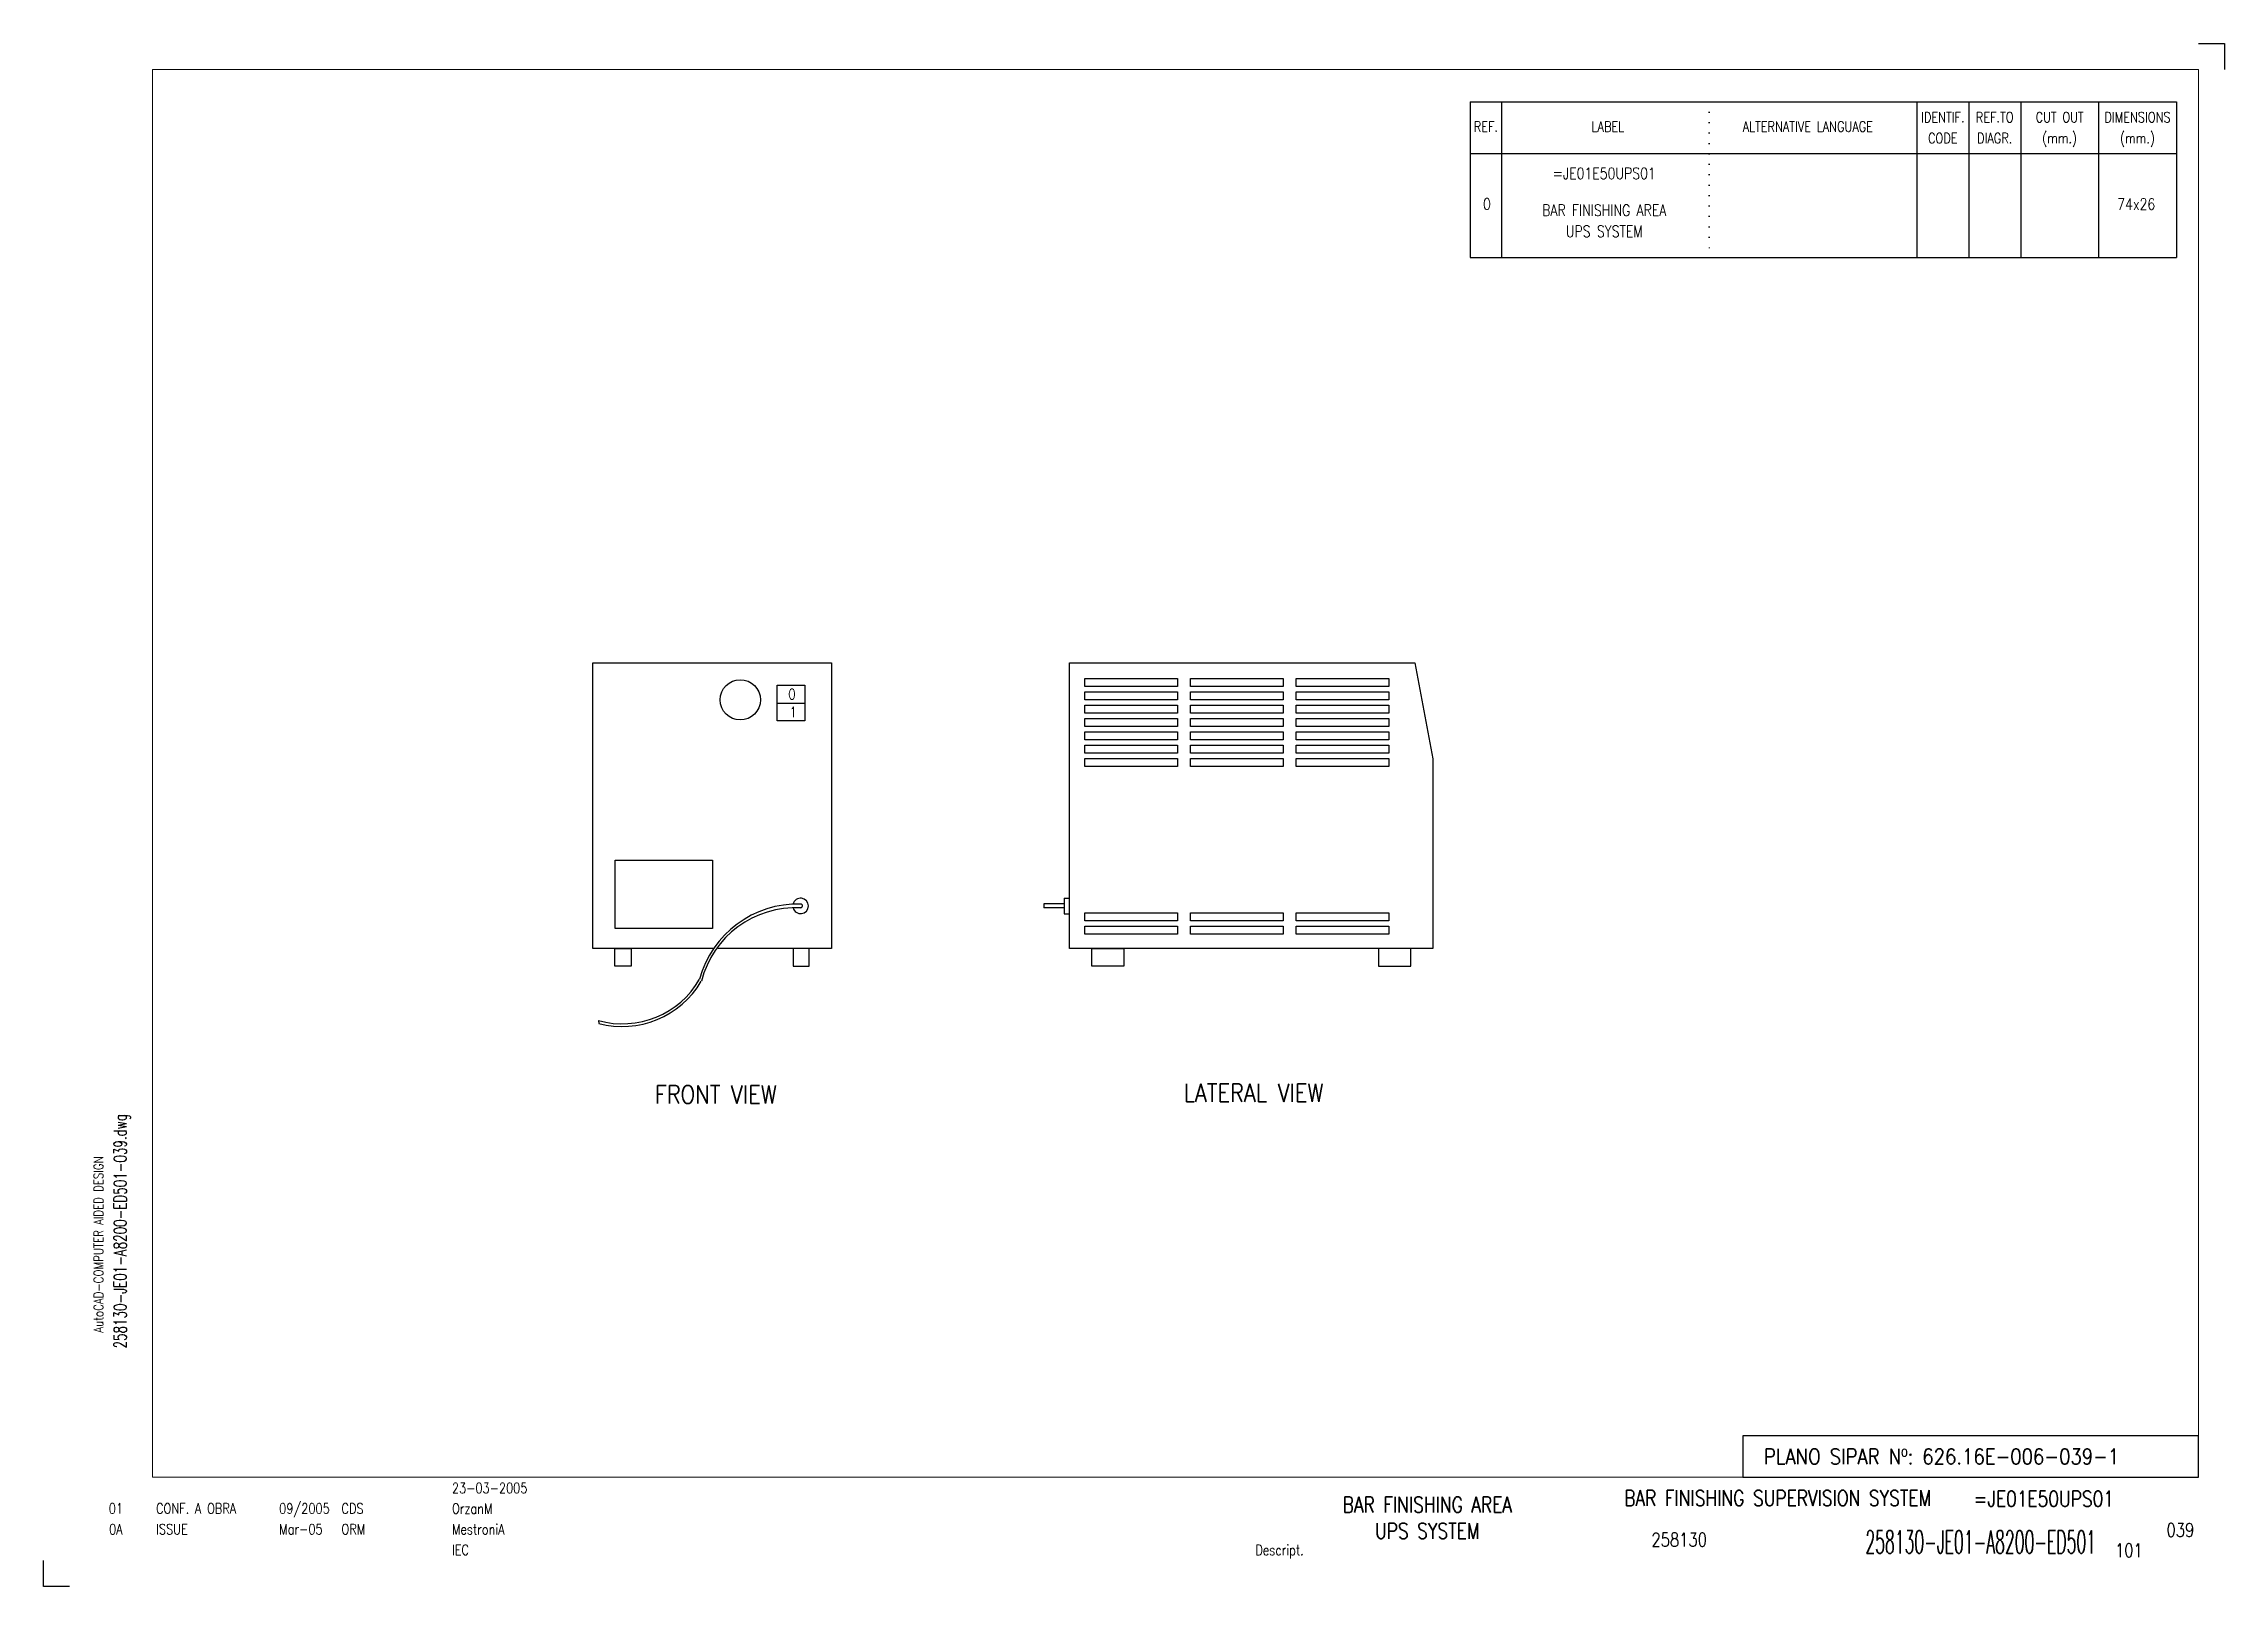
# Paper-space layout 'Layout1' of a CAD drawing. Header units: millimetres. Extents: x 0 to 420, y 0 to 297.
# The model-space entities are those that its viewports show. They can reach past a viewport. Long polylines and large blocks are cut down to what shows.
import ezdxf
from ezdxf.enums import TextEntityAlignment as Align

# ---------------------------------------------------------------- set-up
doc = ezdxf.new("R2010")
doc.units = ezdxf.units.MM
doc.linetypes.add('DOT', pattern=[6.35, 0, -6.35])
doc.layers.add('CART', color=7, linetype='Continuous')
doc.layers.add('dims', color=7, linetype='Continuous')
doc.styles.add('arial', font='arial.ttf', dxfattribs={"width": 0.85, "height": 3})
doc.styles.add('DA', font='ROMANS.SHX', dxfattribs={"width": 0.8})
doc.styles.add('H', font='ROMANS', dxfattribs={"width": 0.85, "height": 4.5})
doc.styles.add('romans', font='romans.shx', dxfattribs={"width": 0.8})
doc.styles.get("Standard").update_dxf_attribs({"font": 'romans.shx', "width": 0.85})

# ---------------------------------------------------------------- blocks, each defined once
blk = doc.blocks.new('BK04_WB100')
at = {"layer": 'CART', "color": 9}
for p, q in [((415, 297), (420, 297)), ((420, 297), (420, 292)), ((0, 0), (0, 5)), ((5, 0), (0, 0))]:
    blk.add_line(p, q, dxfattribs=at)
at = {"layer": 'CART', "color": 9, "style": 'romans', "width": 0.8}
blk.add_text('AutoCAD-COMPUTER AIDED DESIGN', height=1.8, rotation=90, dxfattribs=at).set_placement((11.47, 48.84))
at = {"layer": 'CART', "color": 2, "style": 'romans', "width": 0.7}
blk.add_attdef('FILE', text='', height=2.4, rotation=90, dxfattribs=at).set_placement((15.95, 68.38), align=Align.CENTER)
at = {"layer": 'CART', "color": 9, "style": 'romans', "width": 0.8}
for tag, height, p in [('MOD-3', 2, (13.92, 19)), ('ASSIEME', 3, (334, 17)), ('MOD-2', 2, (13.92, 15)), ('MOD-1', 2, (13.92, 11)), ('NR.COMMESSA', 2.6, (315, 9))]:
    blk.add_attdef(tag, text='', height=height, dxfattribs=at).set_placement(p, align=Align.MIDDLE)
for tag, p in [('REV-3', (21.66, 19)), ('DATA-3', (45.37, 19)), ('NOME-3', (57.37, 19)), ('REV-2', (21.66, 15)), ('DATA-2', (45.37, 15)), ('NOME-2', (57.37, 15)), ('REV-1', (21.66, 11)), ('DATA-1', (45.37, 11)), ('NOME-1', (57.37, 11))]:
    blk.add_attdef(tag, text='', height=2, dxfattribs=at).set_placement(p, align=Align.MIDDLE_LEFT)
for tag, p, height in [('DATA', (78.64, 17.94), 2), ('ESECUTORE', (78.64, 13.97), 2), ('CONTROLLORE', (78.64, 9.99), 2), ('NORMA', (78.64, 6.01), 2), ('TIPOLOGIA', (233.37, 6), 2), ('SEGUE', (398.93, 5.65), 2.6)]:
    blk.add_attdef(tag, p, '', height=height, dxfattribs=at)
at = {"layer": 'CART', "color": 2, "style": 'arial'}
for tag, height, p in [('CLIENTE', 3.4, (143.5, 17.18)), ("LOCALITA'", 2.4, (143.5, 12.2))]:
    blk.add_attdef(tag, text='', height=height, dxfattribs=at).set_placement(p, align=Align.MIDDLE)
at = {"layer": 'CART', "color": 2, "style": 'romans', "width": 0.8}
for tag, p in [('TITOLO-1/3', (266.5, 18.23)), ('TITOLO-1/2', (266.5, 15.73)), ('TITOLO-2/3', (266.5, 13.18)), ('TITOLO-2/2', (266.5, 10.68)), ('TITOLO-3/3', (266.5, 8.13))]:
    blk.add_attdef(tag, text='', height=3, dxfattribs=at).set_placement(p, align=Align.MIDDLE)
at = {"layer": 'CART', "color": 200, "style": 'romans', "width": 0.8}
blk.add_attdef('=', text='', height=3, dxfattribs=at).set_placement((371.69, 14.46), align=Align.BOTTOM_LEFT)
at = {"layer": 'CART', "color": 2, "style": 'romans'}
for tag, height, width, p in [('DISEGNO', 4.4, 0.5, (395.27, 6.35)), ('FOGLIO', 2.6, 0.8, (414.2, 9.56))]:
    blk.add_attdef(tag, text='', height=height, dxfattribs=dict(at, width=width)).set_placement(p, align=Align.RIGHT)
blk = doc.blocks.new('linea_A')
at = {"layer": 'CART', "color": 2}
for p, q in [((124.57, 300.9), (260.57, 300.9)), ((124.57, 300.9), (124.57, 270.9)), ((260.57, 300.9), (260.57, 270.9))]:
    blk.add_line(p, q, dxfattribs=at)
at = {"layer": 'CART', "color": 9}
for p, q in [((130.57, 300.9), (130.57, 270.9)), ((210.57, 300.9), (210.57, 270.9)), ((220.57, 300.9), (220.57, 270.9)), ((230.57, 300.9), (230.57, 270.9)), ((245.57, 300.9), (245.57, 270.9)), ((124.57, 290.9), (260.57, 290.9)), ((124.57, 270.9), (260.57, 270.9))]:
    blk.add_line(p, q, dxfattribs=at)
at = {"layer": 'CART', "color": 9, "linetype": 'DOT', "ltscale": 10}
blk.add_line((170.57, 300.9), (170.57, 270.9), dxfattribs=at)
at = {"style": 'DA', "width": 0.8}
for s, p in [('IDENTIF.', (215.57, 296.9)), ('REF.TO', (225.57, 296.9)), ('CUT OUT', (238.07, 296.9)), ('DIMENSIONS', (253.07, 296.9)), ('REF.', (127.57, 295.11)), ('LABEL', (151.07, 295.11)), ('ALTERNATIVE LANGUAGE', (189.57, 295.11)), ('CODE', (215.57, 292.9)), ('DIAGR.', (225.57, 292.9)), ('(mm.)', (238.07, 292.9)), ('(mm.)', (253.07, 292.9))]:
    blk.add_text(s, height=2, dxfattribs=at).set_placement(p, align=Align.CENTER)
blk = doc.blocks.new('Label_00')
at = {"layer": 'dims'}
blk.add_blockref('linea_A', (0, 0), dxfattribs=at)
at = {"layer": 'dims', "style": 'DA', "width": 0.8}
for tag, p in [('=', (150.37, 287.1)), ('NR', (127.78, 281.23)), ('NR', (252.81, 281.18)), ('TX', (150.37, 280)), ('TX', (150.37, 278.13)), ('TX', (150.37, 275.95))]:
    blk.add_attdef(tag, text='', height=2.2, dxfattribs=at).set_placement(p, align=Align.MIDDLE)

msp = doc.modelspace()

# ---------------------------------------------------------------- linework, layer by layer
at = {"layer": 'CART', "color": 9, "linetype": 'DOT', "ltscale": 0.3}
msp.add_line((312.77, 285.92), (312.77, 255.92), dxfattribs=at)
at = {"layer": 'dims'}
for p, q in [((256.1, 177.91), (259.58, 159.39)), ((133.26, 170.16), (138.62, 170.16)), ((188.56, 131.48), (184.66, 131.48)), ((184.66, 131.48), (184.66, 130.71)), ((188.56, 130.71), (184.66, 130.71)), ((188.56, 132.59), (189.58, 132.59)), ((188.56, 132.59), (188.56, 129.6)), ((188.56, 129.6), (189.58, 129.6)), ((98.86, 109.03), (98.9, 108.49))]:
    msp.add_line(p, q, dxfattribs=at)
for points in [[(121.23, 122.91), (97.76, 122.91), (97.76, 177.91), (143.76, 177.91), (143.76, 122.91), (121.82, 122.91)], [(259.58, 159.39), (259.58, 122.91), (189.58, 122.91), (189.58, 177.91), (256.1, 177.91)]]:
    msp.add_lwpolyline(points, dxfattribs=at)
for points in [[(133.26, 173.61), (138.62, 173.61), (138.62, 166.7), (133.26, 166.7)], [(192.51, 174.91), (210.4, 174.91), (210.4, 173.37), (192.51, 173.37)], [(192.51, 172.34), (210.4, 172.34), (210.4, 170.8), (192.51, 170.8)], [(212.85, 174.91), (230.75, 174.91), (230.75, 173.37), (212.85, 173.37)], [(212.85, 172.34), (230.75, 172.34), (230.75, 170.8), (212.85, 170.8)], [(233.2, 174.91), (251.09, 174.91), (251.09, 173.37), (233.2, 173.37)], [(233.2, 172.34), (251.09, 172.34), (251.09, 170.8), (233.2, 170.8)], [(192.51, 169.77), (210.4, 169.77), (210.4, 168.22), (192.51, 168.22)], [(212.85, 169.77), (230.75, 169.77), (230.75, 168.22), (212.85, 168.22)], [(233.2, 169.77), (251.09, 169.77), (251.09, 168.22), (233.2, 168.22)], [(192.51, 167.19), (210.4, 167.19), (210.4, 165.65), (192.51, 165.65)], [(192.51, 164.62), (210.4, 164.62), (210.4, 163.08), (192.51, 163.08)], [(212.85, 167.19), (230.75, 167.19), (230.75, 165.65), (212.85, 165.65)], [(212.85, 164.62), (230.75, 164.62), (230.75, 163.08), (212.85, 163.08)], [(233.2, 167.19), (251.09, 167.19), (251.09, 165.65), (233.2, 165.65)], [(233.2, 164.62), (251.09, 164.62), (251.09, 163.08), (233.2, 163.08)], [(192.51, 162.05), (210.4, 162.05), (210.4, 160.5), (192.51, 160.5)], [(212.85, 162.05), (230.75, 162.05), (230.75, 160.5), (212.85, 160.5)], [(233.2, 162.05), (251.09, 162.05), (251.09, 160.5), (233.2, 160.5)], [(192.51, 159.47), (210.4, 159.47), (210.4, 157.93), (192.51, 157.93)], [(212.85, 159.47), (230.75, 159.47), (230.75, 157.93), (212.85, 157.93)], [(233.2, 159.47), (251.09, 159.47), (251.09, 157.93), (233.2, 157.93)], [(102.07, 139.9), (120.85, 139.9), (120.85, 126.76), (102.07, 126.76)], [(192.51, 129.75), (210.4, 129.75), (210.4, 128.21), (192.51, 128.21)], [(192.51, 127.18), (210.4, 127.18), (210.4, 125.63), (192.51, 125.63)], [(212.85, 129.75), (230.75, 129.75), (230.75, 128.21), (212.85, 128.21)], [(212.85, 127.18), (230.75, 127.18), (230.75, 125.63), (212.85, 125.63)], [(233.2, 129.75), (251.09, 129.75), (251.09, 128.21), (233.2, 128.21)], [(233.2, 127.18), (251.09, 127.18), (251.09, 125.63), (233.2, 125.63)], [(102.04, 122.91), (105.13, 122.91), (105.13, 119.53), (102.04, 119.53)], [(139.47, 122.91), (136.38, 122.91), (136.38, 119.53), (139.47, 119.53)], [(193.86, 122.91), (200.05, 122.91), (200.05, 119.53), (193.86, 119.53)], [(255.3, 122.91), (249.11, 122.91), (249.11, 119.53), (255.3, 119.53)]]:
    msp.add_lwpolyline(points, close=True, dxfattribs=at)
msp.add_circle((126.17, 170.77), 3.88, dxfattribs=at)
for centre, radius, start, end in [((137.24, 111.88), 19.58, 88.3185, 164.8388), ((136.93, 111.91), 18.85, 87.3045, 165.5903), ((137.81, 131.1), 1.49, 193.3379, 166.6142), ((137.81, 131.1), 0.356, 264.709, 90), ((103.48, 125.53), 17.13, 254.3732, 330.1428), ((103.45, 125.54), 17.65, 255.0636, 329.5601)]:
    msp.add_arc(centre, radius, start, end, dxfattribs=at)

# ---------------------------------------------------------------- block references
ref = msp.add_blockref('Label_00', (142.2, -14.98), dxfattribs=at)
ref.add_attrib('NR', '0', dxfattribs={"height": 2.2, "style": 'DA', "width": 0.8}).set_placement((269.98, 266.25), align=Align.MIDDLE)
ref.add_attrib('=', '=JE01E50UPS01', dxfattribs={"height": 2.2, "style": 'DA', "width": 0.8}).set_placement((292.57, 272.12), align=Align.MIDDLE)
ref.add_attrib('TX', 'BAR FINISHING AREA', dxfattribs={"height": 2.2, "style": 'DA', "width": 0.8}).set_placement((292.57, 265.02), align=Align.MIDDLE)
ref.add_attrib('TX', 'UPS SYSTEM', dxfattribs={"height": 2.2, "style": 'DA', "width": 0.8}).set_placement((292.57, 260.97), align=Align.MIDDLE)
ref.add_attrib('NR', '74x26', dxfattribs={"height": 2.2, "style": 'DA', "width": 0.8}).set_placement((395.02, 266.2), align=Align.MIDDLE)

# ---------------------------------------------------------------- texts
at = {"color": 3, "style": 'H', "width": 0.85}
for s, p in [('LATERAL VIEW', (225.03, 93.35)), ('FRONT VIEW', (121.45, 93.05))]:
    msp.add_text(s, height=3.5, dxfattribs=at).set_placement(p, align=Align.CENTER)
at = {"layer": 'dims', "char_height": 2, "width": 0.8, "attachment_point": 1}
for s, insert in [('0', (135.4, 172.86)), ('1', (135.64, 169.41))]:
    msp.add_mtext(s, dxfattribs=dict(at, insert=insert))

psp = doc.layouts.get("Layout1")

# ---------------------------------------------------------------- linework, layer by layer
psp.add_lwpolyline([(327.27, 21), (415, 21), (415, 29), (327.27, 29)], close=True)

# ---------------------------------------------------------------- block references
psp.add_blockref('BK04_WB100', (0, 0)).add_auto_attribs({'TIPOLOGIA': 'Descript.', 'TITOLO-1/2': 'BAR FINISHING AREA', 'TITOLO-2/2': 'UPS SYSTEM', 'ASSIEME': 'BAR FINISHING SUPERVISION SYSTEM', '=': '=JE01E50UPS01', 'NR.COMMESSA': '258130', 'DISEGNO': '258130-JE01-A8200-ED501', 'FOGLIO': '039', 'SEGUE': '101', 'DATA': '23-03-2005', 'ESECUTORE': 'OrzanM', 'CONTROLLORE': 'MestroniA', 'NORMA': 'IEC', 'MOD-1': '0A', 'REV-1': 'ISSUE', 'DATA-1': 'Mar-05', 'NOME-1': 'ORM', 'MOD-2': '01', 'REV-2': 'CONF. A OBRA', 'DATA-2': '09/2005', 'NOME-2': 'CDS', 'FILE': '258130-JE01-A8200-ED501-039.dwg'})

# ---------------------------------------------------------------- texts
at = {"color": 3, "style": 'romans', "width": 0.85}
psp.add_text('PLANO SIPAR Nº: 626.16E-006-039-1', height=3, dxfattribs=at).set_placement((331.32, 23.5))

# ---------------------------------------------------------------- viewports
at = {"layer": 'dims'}
psp.add_viewport(center=(218, 156.5), size=(394, 271), view_center_point=(210, 156.6), view_height=271, dxfattribs=at)

doc.saveas('drawing.dxf')
